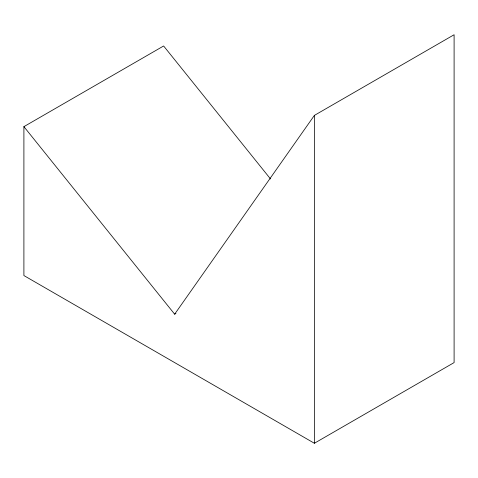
<?xml version="1.0" encoding="UTF-8"?>
<svg xmlns="http://www.w3.org/2000/svg" width="478" height="478" viewBox="0 0 478 478"><rect width="100%" height="100%" fill="white"/><g stroke="black" fill="none" stroke-linecap="round" stroke-linejoin="round"><path stroke-width="0.72" d="M23.9 126.646L174.655 314.189L314.375 115.407L454.1 34.739L454.1 362.593L314.375 443.261L23.9 275.555L23.9 126.646L163.625 45.978L270.506 178.939M174.655 314.189L175.94 313.443M314.375 115.407L314.375 443.261"/></g></svg>
